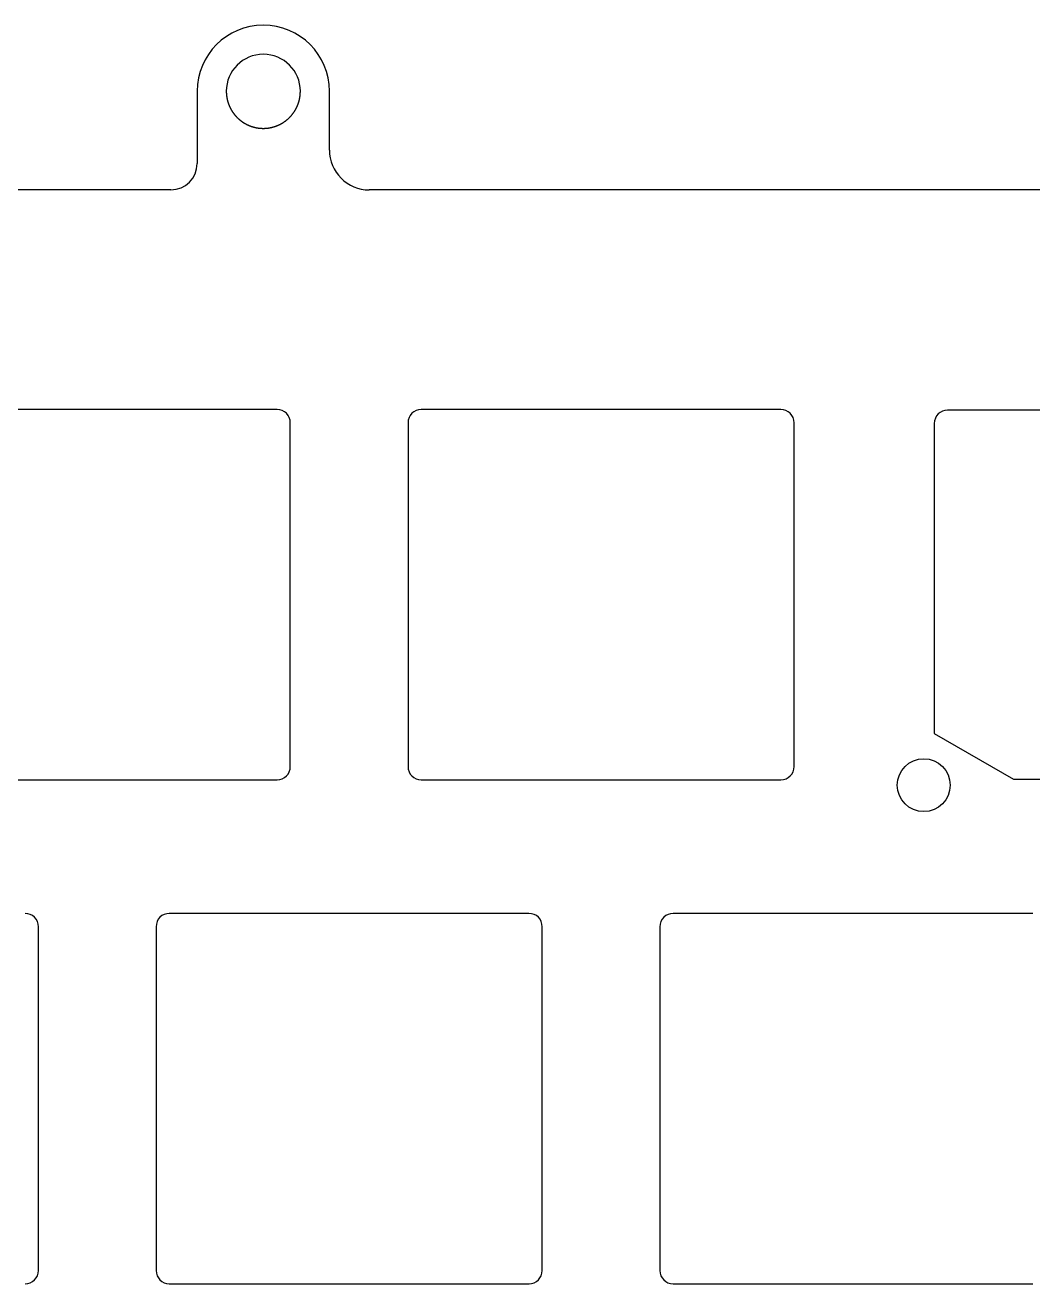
# Model space of a CAD drawing. Header units: millimetres. Extents: x -10 to 277, y -93 to 22.
# Drawn here: x 206.83 to 244.93, y -26.05 to 21.53 of the extents above; entities that cross this region are included whole.
import ezdxf

# ---------------------------------------------------------------- set-up
doc = ezdxf.new("R2010")
doc.units = ezdxf.units.MM
doc.layers.get('0').update_dxf_attribs({"linetype": 'CONTINUOUS'})
doc.layers.add('Edge.Cuts', color=53, linetype='CONTINUOUS', true_color=0xc8a339)

msp = doc.modelspace()

# ---------------------------------------------------------------- linework, layer by layer
msp.add_lwpolyline([(241.2, 6.475), (241.2, -5.243), (244.2, -6.975), (270.2, -6.975), (273.2, -5.243), (273.2, 6.475, 0.414213562), (272.7, 6.975), (241.7, 6.975, 0.414212391)], format="xyb", close=True)
msp.add_circle((240.8, -7.2), 1)
at = {"layer": 'Edge.Cuts', "linetype": 'CONTINUOUS'}
for p, q in [((213.3295, 19.025023), (213.3295, 16.3)), ((214.4295, 19.025023), (214.42951, 19.019647)), ((214.42951, 19.019647), (214.42954, 19.01425)), ((214.42954, 19.01425), (214.429591, 19.008887)), ((214.429591, 19.008887), (214.429661, 19.003504)), ((214.429661, 19.003504), (214.429752, 18.998153)), ((214.429752, 18.998153), (214.429863, 18.992783)), ((214.429863, 18.992783), (214.429993, 18.987445)), ((214.429993, 18.987445), (214.430145, 18.982086)), ((214.430145, 18.982086), (214.430315, 18.976759)), ((214.430315, 18.976759), (214.430506, 18.971413)), ((214.430506, 18.971413), (214.430717, 18.966096)), ((214.430717, 18.966096), (214.430948, 18.960761)), ((214.430948, 18.960761), (214.431198, 18.955454)), ((214.431198, 18.955454), (214.43147, 18.950129)), ((214.43147, 18.950129), (214.43176, 18.944832)), ((214.43176, 18.944832), (214.432071, 18.939518)), ((214.432071, 18.939518), (214.432401, 18.93423)), ((214.432401, 18.93423), (214.432752, 18.928925)), ((214.432752, 18.928925), (214.433122, 18.923646)), ((214.433122, 18.923646), (214.433513, 18.91835)), ((214.433513, 18.91835), (214.433922, 18.913079)), ((214.433922, 18.913079), (214.434353, 18.907792)), ((214.434353, 18.907792), (214.434802, 18.902529)), ((214.434802, 18.902529), (214.435273, 18.89725)), ((214.435273, 18.89725), (214.435762, 18.891994)), ((214.435762, 18.891994), (214.436272, 18.886723)), ((214.436272, 18.886723), (214.436801, 18.881475)), ((214.436801, 18.881475), (214.437351, 18.876212)), ((214.437351, 18.876212), (214.437919, 18.87097)), ((214.437919, 18.87097), (214.43851, 18.865714)), ((214.43851, 18.865714), (214.439117, 18.86048)), ((214.439117, 18.86048), (214.439747, 18.85523)), ((214.439747, 18.85523), (214.440395, 18.850002)), ((214.440395, 18.850002), (214.441065, 18.844759)), ((214.441065, 18.844759), (214.441752, 18.839537)), ((214.441752, 18.839537), (214.442462, 18.8343)), ((214.442462, 18.8343), (214.443189, 18.829084)), ((214.443189, 18.829084), (214.443939, 18.823854)), ((214.443939, 18.823854), (214.444706, 18.818643)), ((214.444706, 18.818643), (214.445495, 18.813418)), ((214.445495, 18.813418), (214.446302, 18.808212)), ((214.446302, 18.808212), (214.447131, 18.802993)), ((214.447131, 18.802993), (214.447978, 18.797793)), ((214.447978, 18.797793), (214.448848, 18.792579)), ((214.448848, 18.792579), (214.449734, 18.787383)), ((214.449734, 18.787383), (214.450644, 18.782174)), ((214.450644, 18.782174), (214.45157, 18.776983)), ((214.45157, 18.776983), (214.45252, 18.771779)), ((214.45252, 18.771779), (214.453486, 18.766592)), ((214.453486, 18.766592), (214.454476, 18.761393)), ((214.454476, 18.761393), (214.455483, 18.75621)), ((214.455483, 18.75621), (214.456512, 18.751016)), ((214.456512, 18.751016), (214.457559, 18.745837)), ((214.457559, 18.745837), (214.458629, 18.740646)), ((214.458629, 18.740646), (214.459716, 18.735471)), ((214.459716, 18.735471), (214.460827, 18.730285)), ((214.460827, 18.730285), (214.461954, 18.725113)), ((214.461954, 18.725113), (214.463105, 18.719931)), ((214.463105, 18.719931), (214.464272, 18.714763)), ((214.464272, 18.714763), (214.465463, 18.709584)), ((214.465463, 18.709584), (214.466672, 18.704419)), ((214.466672, 18.704419), (214.467903, 18.699244)), ((214.467903, 18.699244), (214.469152, 18.694082)), ((214.469152, 18.694082), (214.470424, 18.68891)), ((214.470424, 18.68891), (214.471714, 18.683751)), ((214.471714, 18.683751), (214.473026, 18.678582)), ((214.473026, 18.678582), (214.474357, 18.673427)), ((214.474357, 18.673427), (214.47571, 18.66826)), ((214.47571, 18.66826), (214.477081, 18.663107)), ((214.477081, 18.663107), (214.478476, 18.657944)), ((214.478476, 18.657944), (214.479887, 18.652793)), ((214.479887, 18.652793), (214.481323, 18.647633)), ((214.481323, 18.647633), (214.482776, 18.642484)), ((214.482776, 18.642484), (214.484252, 18.637326)), ((214.484252, 18.637326), (214.4855, 18.633023)), ((214.4855, 18.633023), (214.486993, 18.627938)), ((214.486993, 18.627938), (214.488511, 18.622844)), ((214.488511, 18.622844), (214.490043, 18.617769)), ((214.490043, 18.617769), (214.4916, 18.612685)), ((214.4916, 18.612685), (214.493171, 18.607621)), ((214.493171, 18.607621), (214.494766, 18.602548)), ((214.494766, 18.602548), (214.496376, 18.597495)), ((214.496376, 18.597495), (214.498009, 18.592433)), ((214.498009, 18.592433), (214.499657, 18.587392)), ((214.499657, 18.587392), (214.501329, 18.582343)), ((214.501329, 18.582343), (214.503016, 18.577314)), ((214.503016, 18.577314), (214.504726, 18.572277)), ((214.504726, 18.572277), (214.506451, 18.567261)), ((214.506451, 18.567261), (214.508199, 18.562238)), ((214.508199, 18.562238), (214.509961, 18.557235)), ((214.509961, 18.557235), (214.511748, 18.552225)), ((217.144921, 18.545775), (217.148499, 18.555716)), ((217.148499, 18.555716), (217.152002, 18.565684)), ((217.152002, 18.565684), (217.15543, 18.575677)), ((217.15543, 18.575677), (217.158783, 18.585696)), ((217.158783, 18.585696), (217.16206, 18.595739)), ((217.16206, 18.595739), (217.16526, 18.605804)), ((217.16526, 18.605804), (217.168384, 18.615891)), ((217.168384, 18.615891), (217.171431, 18.625999)), ((217.171431, 18.625999), (217.1735, 18.633023)), ((217.1735, 18.633023), (217.176451, 18.643284)), ((217.176451, 18.643284), (217.179321, 18.65355)), ((217.179321, 18.65355), (217.182109, 18.663819)), ((217.182109, 18.663819), (217.184816, 18.674092)), ((217.184816, 18.674092), (217.187442, 18.68437)), ((217.187442, 18.68437), (217.189987, 18.694653)), ((217.189987, 18.694653), (217.192451, 18.704941)), ((217.192451, 18.704941), (217.194835, 18.715235)), ((217.194835, 18.715235), (217.197138, 18.725534)), ((217.197138, 18.725534), (217.199361, 18.73584)), ((217.199361, 18.73584), (217.201505, 18.746152)), ((217.201505, 18.746152), (217.203568, 18.75647)), ((217.203568, 18.75647), (217.205552, 18.766796)), ((217.205552, 18.766796), (217.207456, 18.777129)), ((217.207456, 18.777129), (217.20928, 18.78747)), ((217.20928, 18.78747), (217.211026, 18.797819)), ((217.211026, 18.797819), (217.212692, 18.808177)), ((217.212692, 18.808177), (217.214279, 18.818543)), ((217.214279, 18.818543), (217.215787, 18.828919)), ((217.215787, 18.828919), (217.217216, 18.839305)), ((217.217216, 18.839305), (217.218567, 18.849701)), ((217.218567, 18.849701), (217.219838, 18.860108)), ((217.219838, 18.860108), (217.221031, 18.870527)), ((217.221031, 18.870527), (217.222146, 18.880957)), ((217.222146, 18.880957), (217.223181, 18.891399)), ((217.223181, 18.891399), (217.224139, 18.901855)), ((217.224139, 18.901855), (217.225017, 18.912324)), ((217.225017, 18.912324), (217.225817, 18.922807)), ((217.225817, 18.922807), (217.226539, 18.933305)), ((217.226539, 18.933305), (217.227182, 18.943818)), ((217.227182, 18.943818), (217.227747, 18.954348)), ((217.227747, 18.954348), (217.228233, 18.964895)), ((217.228233, 18.964895), (217.22864, 18.97546)), ((217.22864, 18.97546), (217.228969, 18.986044)), ((217.228969, 18.986044), (217.229219, 18.996647)), ((217.229219, 18.996647), (217.22939, 19.007272)), ((217.22939, 19.007272), (217.229482, 19.017919)), ((217.229482, 19.017919), (217.2295, 19.025023)), ((218.3295, 16.8), (218.3295, 19.025023)), ((214.511748, 18.552225), (214.513548, 18.547236)), ((214.513548, 18.547236), (214.515372, 18.542241)), ((214.515372, 18.542241), (214.517209, 18.537266)), ((214.517209, 18.537266), (214.519071, 18.532285)), ((214.519071, 18.532285), (214.520946, 18.527324)), ((214.520946, 18.527324), (214.522845, 18.522358)), ((214.522845, 18.522358), (214.524757, 18.517413)), ((214.524757, 18.517413), (214.526693, 18.512462)), ((214.526693, 18.512462), (214.528643, 18.507532)), ((214.528643, 18.507532), (214.530616, 18.502597)), ((214.530616, 18.502597), (214.532603, 18.497683)), ((214.532603, 18.497683), (214.534613, 18.492764)), ((214.534613, 18.492764), (214.536636, 18.487865)), ((214.536636, 18.487865), (214.538683, 18.482963)), ((214.538683, 18.482963), (214.540743, 18.478081)), ((214.540743, 18.478081), (214.542827, 18.473195)), ((214.542827, 18.473195), (214.544923, 18.468329)), ((214.544923, 18.468329), (214.547043, 18.46346)), ((214.547043, 18.46346), (214.549176, 18.458612)), ((214.549176, 18.458612), (214.551333, 18.45376)), ((214.551333, 18.45376), (214.553502, 18.448929)), ((214.553502, 18.448929), (214.555695, 18.444095)), ((214.555695, 18.444095), (214.5579, 18.439281)), ((214.5579, 18.439281), (214.560129, 18.434465)), ((214.560129, 18.434465), (214.562371, 18.429669)), ((214.562371, 18.429669), (214.564635, 18.42487)), ((214.564635, 18.42487), (214.566913, 18.420092)), ((214.566913, 18.420092), (214.569214, 18.415312)), ((214.569214, 18.415312), (214.571527, 18.410552)), ((214.571527, 18.410552), (214.573863, 18.405791)), ((214.573863, 18.405791), (214.576212, 18.401049)), ((214.576212, 18.401049), (214.578584, 18.396306)), ((214.578584, 18.396306), (214.580969, 18.391583)), ((214.580969, 18.391583), (214.583376, 18.386859)), ((214.583376, 18.386859), (214.585796, 18.382155)), ((214.585796, 18.382155), (214.58824, 18.37745)), ((214.58824, 18.37745), (214.590695, 18.372765)), ((214.590695, 18.372765), (214.593173, 18.368078)), ((214.593173, 18.368078), (214.595664, 18.363412)), ((214.595664, 18.363412), (214.598178, 18.358746)), ((214.598178, 18.358746), (214.600704, 18.354099)), ((214.600704, 18.354099), (214.603253, 18.349452)), ((214.603253, 18.349452), (214.605813, 18.344825)), ((214.605813, 18.344825), (214.608398, 18.340197)), ((214.608398, 18.340197), (214.610993, 18.335589)), ((214.610993, 18.335589), (214.613612, 18.330982)), ((214.613612, 18.330982), (214.616243, 18.326394)), ((214.616243, 18.326394), (214.618897, 18.321806)), ((214.618897, 18.321806), (214.621563, 18.317238)), ((214.621563, 18.317238), (214.624252, 18.31267)), ((214.624252, 18.31267), (214.626952, 18.308122)), ((214.626952, 18.308122), (214.629676, 18.303575)), ((214.629676, 18.303575), (214.632411, 18.299046)), ((214.632411, 18.299046), (214.63517, 18.294519)), ((214.63517, 18.294519), (214.63794, 18.290011)), ((214.63794, 18.290011), (214.640733, 18.285505)), ((214.640733, 18.285505), (214.643537, 18.281017)), ((214.643537, 18.281017), (214.646365, 18.276531)), ((214.646365, 18.276531), (214.649204, 18.272063)), ((214.649204, 18.272063), (214.652066, 18.267598)), ((214.652066, 18.267598), (214.65494, 18.263151)), ((214.65494, 18.263151), (214.657836, 18.258706)), ((214.657836, 18.258706), (214.660744, 18.25428)), ((214.660744, 18.25428), (214.663675, 18.249856)), ((214.663675, 18.249856), (214.666618, 18.24545)), ((214.666618, 18.24545), (214.669583, 18.241047)), ((214.669583, 18.241047), (214.67256, 18.236662)), ((214.67256, 18.236662), (214.67556, 18.23228)), ((214.67556, 18.23228), (214.678572, 18.227916)), ((214.678572, 18.227916), (214.681606, 18.223554)), ((214.681606, 18.223554), (214.684651, 18.219211)), ((214.684651, 18.219211), (214.68772, 18.214871)), ((214.68772, 18.214871), (214.6908, 18.210549)), ((214.6908, 18.210549), (214.693902, 18.20623)), ((214.693902, 18.20623), (214.697017, 18.201929)), ((214.697017, 18.201929), (214.700154, 18.19763)), ((214.700154, 18.19763), (214.703302, 18.19335)), ((214.703302, 18.19335), (214.706473, 18.189074)), ((214.706473, 18.189074), (214.7095, 18.185023)), ((214.7095, 18.185023), (214.712627, 18.18087)), ((214.712627, 18.18087), (214.715777, 18.17672)), ((214.715777, 18.17672), (214.718944, 18.172582)), ((214.718944, 18.172582), (214.722133, 18.168447)), ((214.722133, 18.168447), (214.725338, 18.164323)), ((214.725338, 18.164323), (214.728566, 18.160204)), ((214.728566, 18.160204), (214.73181, 18.156097)), ((214.73181, 18.156097), (214.735075, 18.151994)), ((214.735075, 18.151994), (214.738357, 18.147904)), ((214.738357, 18.147904), (214.74166, 18.143818)), ((214.74166, 18.143818), (214.744979, 18.139745)), ((214.744979, 18.139745), (214.74832, 18.135678)), ((214.74832, 18.135678), (214.751675, 18.131623)), ((214.751675, 18.131623), (214.755052, 18.127574)), ((214.755052, 18.127574), (214.758443, 18.123539)), ((214.758443, 18.123539), (214.761856, 18.11951)), ((214.761856, 18.11951), (214.765283, 18.115495)), ((214.765283, 18.115495), (214.768732, 18.111486)), ((214.768732, 18.111486), (214.772194, 18.107492)), ((214.772194, 18.107492), (214.775677, 18.103503)), ((214.775677, 18.103503), (214.779174, 18.09953)), ((214.779174, 18.09953), (214.782692, 18.095564)), ((214.782692, 18.095564), (214.786222, 18.091613)), ((214.786222, 18.091613), (214.789774, 18.087669)), ((214.789774, 18.087669), (214.793338, 18.083741)), ((214.793338, 18.083741), (214.796923, 18.079819)), ((214.796923, 18.079819), (214.80052, 18.075915)), ((216.855597, 18.072806), (216.862788, 18.080595)), ((216.862788, 18.080595), (216.869914, 18.08843)), ((216.869914, 18.08843), (216.876973, 18.096311)), ((216.876973, 18.096311), (216.883965, 18.104237)), ((216.883965, 18.104237), (216.890889, 18.112205)), ((216.890889, 18.112205), (216.897743, 18.120216)), ((216.897743, 18.120216), (216.904527, 18.128266)), ((216.904527, 18.128266), (216.911239, 18.136356)), ((216.911239, 18.136356), (216.917879, 18.144483)), ((216.917879, 18.144483), (216.924445, 18.152646)), ((216.924445, 18.152646), (216.930936, 18.160843)), ((216.930936, 18.160843), (216.937352, 18.169073)), ((216.937352, 18.169073), (216.943691, 18.177335)), ((216.943691, 18.177335), (216.9495, 18.185023)), ((216.9495, 18.185023), (216.95583, 18.19353)), ((216.95583, 18.19353), (216.962092, 18.202078)), ((216.962092, 18.202078), (216.968286, 18.210669)), ((216.968286, 18.210669), (216.974411, 18.2193)), ((216.974411, 18.2193), (216.980468, 18.227973)), ((216.980468, 18.227973), (216.986457, 18.236687)), ((216.986457, 18.236687), (216.992377, 18.245443)), ((216.992377, 18.245443), (216.998228, 18.254239)), ((216.998228, 18.254239), (217.004011, 18.263075)), ((217.004011, 18.263075), (217.009725, 18.271953)), ((217.009725, 18.271953), (217.015371, 18.28087)), ((217.015371, 18.28087), (217.020947, 18.289828)), ((217.020947, 18.289828), (217.026455, 18.298826)), ((217.026455, 18.298826), (217.031893, 18.307863)), ((217.031893, 18.307863), (217.037262, 18.31694)), ((217.037262, 18.31694), (217.042562, 18.326057)), ((217.042562, 18.326057), (217.047793, 18.335212)), ((217.047793, 18.335212), (217.052953, 18.344406)), ((217.052953, 18.344406), (217.058045, 18.353638)), ((217.058045, 18.353638), (217.063066, 18.362909)), ((217.063066, 18.362909), (217.068017, 18.372218)), ((217.068017, 18.372218), (217.072898, 18.381564)), ((217.072898, 18.381564), (217.077708, 18.390947)), ((217.077708, 18.390947), (217.082448, 18.400367)), ((217.082448, 18.400367), (217.087117, 18.409824)), ((217.087117, 18.409824), (217.091715, 18.419316)), ((217.091715, 18.419316), (217.096242, 18.428845)), ((217.096242, 18.428845), (217.100697, 18.438408)), ((217.100697, 18.438408), (217.105081, 18.448006)), ((217.105081, 18.448006), (217.109392, 18.457639)), ((217.109392, 18.457639), (217.113632, 18.467305)), ((217.113632, 18.467305), (217.117799, 18.477004)), ((217.117799, 18.477004), (217.121894, 18.486736)), ((217.121894, 18.486736), (217.125915, 18.4965)), ((217.125915, 18.4965), (217.129864, 18.506295)), ((217.129864, 18.506295), (217.133739, 18.516121)), ((217.133739, 18.516121), (217.13754, 18.525976)), ((217.13754, 18.525976), (217.141268, 18.535861)), ((217.141268, 18.535861), (217.144921, 18.545775)), ((214.80052, 18.075915), (214.804138, 18.072017)), ((214.804138, 18.072017), (214.807767, 18.068136)), ((214.807767, 18.068136), (214.811417, 18.064263)), ((214.811417, 18.064263), (214.815078, 18.060406)), ((214.815078, 18.060406), (214.81876, 18.056558)), ((214.81876, 18.056558), (214.822453, 18.052727)), ((214.822453, 18.052727), (214.826166, 18.048904)), ((214.826166, 18.048904), (214.829889, 18.045098)), ((214.829889, 18.045098), (214.833633, 18.041301)), ((214.833633, 18.041301), (214.837387, 18.037522)), ((214.837387, 18.037522), (214.841161, 18.033751)), ((214.841161, 18.033751), (214.844945, 18.029999)), ((214.844945, 18.029999), (214.848748, 18.026256)), ((214.848748, 18.026256), (214.852562, 18.022531)), ((214.852562, 18.022531), (214.856395, 18.018814)), ((214.856395, 18.018814), (214.860237, 18.015117)), ((214.860237, 18.015117), (214.864098, 18.011429)), ((214.864098, 18.011429), (214.867969, 18.00776)), ((214.867969, 18.00776), (214.871859, 18.004101)), ((214.871859, 18.004101), (214.875757, 18.000461)), ((214.875757, 18.000461), (214.879675, 17.99683)), ((214.879675, 17.99683), (214.883601, 17.993219)), ((214.883601, 17.993219), (214.887546, 17.989618)), ((214.887546, 17.989618), (214.891499, 17.986036)), ((214.891499, 17.986036), (214.895471, 17.982465)), ((214.895471, 17.982465), (214.899451, 17.978914)), ((214.899451, 17.978914), (214.903449, 17.975372)), ((214.903449, 17.975372), (214.907455, 17.971852)), ((214.907455, 17.971852), (214.911479, 17.968341)), ((214.911479, 17.968341), (214.915511, 17.964851)), ((214.915511, 17.964851), (214.91956, 17.961371)), ((214.91956, 17.961371), (214.923617, 17.957912)), ((214.923617, 17.957912), (214.927692, 17.954464)), ((214.927692, 17.954464), (214.931773, 17.951037)), ((214.931773, 17.951037), (214.935873, 17.94762)), ((214.935873, 17.94762), (214.939979, 17.944224)), ((214.939979, 17.944224), (214.944103, 17.94084)), ((214.944103, 17.94084), (214.948233, 17.937476)), ((214.948233, 17.937476), (214.95238, 17.934124)), ((214.95238, 17.934124), (214.956534, 17.930793)), ((214.956534, 17.930793), (214.960705, 17.927474)), ((214.960705, 17.927474), (214.964882, 17.924176)), ((214.964882, 17.924176), (214.969076, 17.920889)), ((214.969076, 17.920889), (214.973275, 17.917624)), ((214.973275, 17.917624), (214.977492, 17.914371)), ((214.977492, 17.914371), (214.981714, 17.911139)), ((214.981714, 17.911139), (214.985953, 17.907919)), ((214.985953, 17.907919), (214.990197, 17.904721)), ((214.990197, 17.904721), (214.994458, 17.901535)), ((214.994458, 17.901535), (214.998724, 17.89837)), ((214.998724, 17.89837), (215.003007, 17.895218)), ((215.003007, 17.895218), (215.007293, 17.892088)), ((215.007293, 17.892088), (215.011597, 17.88897)), ((215.011597, 17.88897), (215.015905, 17.885874)), ((215.015905, 17.885874), (215.02023, 17.882791)), ((215.02023, 17.882791), (215.024558, 17.879729)), ((215.024558, 17.879729), (215.028904, 17.876681)), ((215.028904, 17.876681), (215.033252, 17.873654)), ((215.033252, 17.873654), (215.037618, 17.87064)), ((215.037618, 17.87064), (215.041986, 17.867648)), ((215.041986, 17.867648), (215.046372, 17.86467)), ((215.046372, 17.86467), (215.05076, 17.861713)), ((215.05076, 17.861713), (215.055165, 17.858769)), ((215.055165, 17.858769), (215.059572, 17.855848)), ((215.059572, 17.855848), (215.063996, 17.85294)), ((215.063996, 17.85294), (215.068423, 17.850054)), ((215.068423, 17.850054), (215.072866, 17.847182)), ((215.072866, 17.847182), (215.077311, 17.844331)), ((215.077311, 17.844331), (215.081773, 17.841495)), ((215.081773, 17.841495), (215.086237, 17.83868)), ((215.086237, 17.83868), (215.090716, 17.83588)), ((215.090716, 17.83588), (215.095199, 17.833101)), ((215.095199, 17.833101), (215.099696, 17.830336)), ((215.099696, 17.830336), (215.104196, 17.827594)), ((215.104196, 17.827594), (215.108712, 17.824866)), ((215.108712, 17.824866), (215.113229, 17.822159)), ((215.113229, 17.822159), (215.117762, 17.819467)), ((215.117762, 17.819467), (215.122297, 17.816797)), ((215.122297, 17.816797), (215.126847, 17.814141)), ((215.126847, 17.814141), (215.131399, 17.811508)), ((215.131399, 17.811508), (215.135966, 17.808889)), ((215.135966, 17.808889), (215.140535, 17.806292)), ((215.140535, 17.806292), (215.145119, 17.803709)), ((215.145119, 17.803709), (215.149704, 17.801149)), ((215.149704, 17.801149), (215.154305, 17.798603)), ((215.154305, 17.798603), (215.158907, 17.79608)), ((215.158907, 17.79608), (215.163523, 17.793571)), ((215.163523, 17.793571), (215.170676, 17.789729)), ((215.170676, 17.789729), (215.17532, 17.787264)), ((215.17532, 17.787264), (215.179977, 17.784814)), ((215.179977, 17.784814), (215.184646, 17.78238)), ((215.184646, 17.78238), (215.189328, 17.779963)), ((215.189328, 17.779963), (215.194021, 17.777562)), ((215.194021, 17.777562), (215.198727, 17.775177)), ((215.198727, 17.775177), (215.203443, 17.77281)), ((215.203443, 17.77281), (215.208172, 17.770458)), ((215.208172, 17.770458), (215.212911, 17.768124)), ((215.212911, 17.768124), (215.217663, 17.765806)), ((215.217663, 17.765806), (215.222424, 17.763505)), ((215.222424, 17.763505), (215.227197, 17.761221)), ((215.227197, 17.761221), (215.231979, 17.758955)), ((215.231979, 17.758955), (215.236774, 17.756705)), ((215.236774, 17.756705), (215.241576, 17.754474)), ((215.241576, 17.754474), (215.246391, 17.752258)), ((215.246391, 17.752258), (215.251214, 17.750062)), ((215.251214, 17.750062), (215.256048, 17.747882)), ((215.256048, 17.747882), (215.26089, 17.74572)), ((215.26089, 17.74572), (215.265744, 17.743575)), ((215.265744, 17.743575), (215.270604, 17.74145)), ((215.270604, 17.74145), (215.275476, 17.73934)), ((215.275476, 17.73934), (215.280354, 17.737251)), ((215.280354, 17.737251), (215.285243, 17.735178)), ((215.285243, 17.735178), (215.290138, 17.733124)), ((215.290138, 17.733124), (215.295045, 17.731087)), ((215.295045, 17.731087), (215.299956, 17.72907)), ((215.299956, 17.72907), (215.304879, 17.72707)), ((215.304879, 17.72707), (215.309806, 17.72509)), ((215.309806, 17.72509), (215.314744, 17.723127)), ((215.314744, 17.723127), (215.319687, 17.721183)), ((215.319687, 17.721183), (215.32464, 17.719258)), ((215.32464, 17.719258), (215.329597, 17.717352)), ((215.329597, 17.717352), (215.334564, 17.715463)), ((215.334564, 17.715463), (215.339534, 17.713595)), ((215.339534, 17.713595), (215.344515, 17.711744)), ((215.344515, 17.711744), (215.349499, 17.709914)), ((215.349499, 17.709914), (215.354493, 17.708101)), ((215.354493, 17.708101), (215.359489, 17.706309)), ((215.359489, 17.706309), (215.364495, 17.704534)), ((215.364495, 17.704534), (215.369503, 17.70278)), ((215.369503, 17.70278), (215.37452, 17.701044)), ((215.37452, 17.701044), (215.379539, 17.699329)), ((215.379539, 17.699329), (215.384568, 17.697631)), ((215.384568, 17.697631), (215.389598, 17.695954)), ((215.389598, 17.695954), (215.394637, 17.694295)), ((215.394637, 17.694295), (215.399676, 17.692658)), ((215.399676, 17.692658), (215.404725, 17.691038)), ((215.404725, 17.691038), (215.409774, 17.689439)), ((215.409774, 17.689439), (215.414831, 17.687858)), ((215.414831, 17.687858), (215.419889, 17.686299)), ((215.419889, 17.686299), (215.424955, 17.684758)), ((215.424955, 17.684758), (215.430021, 17.683237)), ((215.430021, 17.683237), (215.435095, 17.681736)), ((215.435095, 17.681736), (215.440168, 17.680255)), ((215.440168, 17.680255), (215.445249, 17.678793)), ((215.445249, 17.678793), (215.450329, 17.677352)), ((215.450329, 17.677352), (215.455417, 17.67593)), ((215.455417, 17.67593), (215.460504, 17.674529)), ((215.460504, 17.674529), (215.465598, 17.673146)), ((215.465598, 17.673146), (215.47069, 17.671785)), ((215.47069, 17.671785), (215.47579, 17.670442)), ((215.47579, 17.670442), (215.484884, 17.6681)), ((215.484884, 17.6681), (215.495077, 17.665553)), ((215.495077, 17.665553), (215.505303, 17.663079)), ((215.505303, 17.663079), (215.515561, 17.660681)), ((215.515561, 17.660681), (215.525849, 17.658358)), ((215.525849, 17.658358), (215.536165, 17.65611)), ((215.536165, 17.65611), (215.546509, 17.653938)), ((215.546509, 17.653938), (215.556878, 17.651842)), ((215.556878, 17.651842), (215.562072, 17.650823)), ((215.562072, 17.650823), (215.567272, 17.649824)), ((215.567272, 17.649824), (215.572477, 17.648843)), ((215.572477, 17.648843), (215.577688, 17.647882)), ((215.577688, 17.647882), (215.582904, 17.64694)), ((215.582904, 17.64694), (215.588126, 17.646018)), ((215.588126, 17.646018), (215.593352, 17.645115)), ((215.593352, 17.645115), (215.598583, 17.644232)), ((215.598583, 17.644232), (215.603819, 17.643368)), ((215.603819, 17.643368), (215.609059, 17.642523)), ((215.609059, 17.642523), (215.614303, 17.641698)), ((215.614303, 17.641698), (215.619551, 17.640893)), ((215.619551, 17.640893), (215.624803, 17.640108)), ((215.624803, 17.640108), (215.630059, 17.639342)), ((215.630059, 17.639342), (215.635318, 17.638596)), ((215.635318, 17.638596), (215.64058, 17.637869)), ((215.64058, 17.637869), (215.645845, 17.637163)), ((215.645845, 17.637163), (215.651114, 17.636476)), ((215.651114, 17.636476), (215.656384, 17.635809)), ((215.656384, 17.635809), (215.661658, 17.635162)), ((215.661658, 17.635162), (215.666933, 17.634535)), ((215.666933, 17.634535), (215.672212, 17.633927)), ((215.672212, 17.633927), (215.677491, 17.63334)), ((215.677491, 17.63334), (215.682773, 17.632773)), ((215.682773, 17.632773), (215.688055, 17.632225)), ((215.688055, 17.632225), (215.69334, 17.631697)), ((215.69334, 17.631697), (215.698625, 17.63119)), ((215.698625, 17.63119), (215.703913, 17.630702)), ((215.703913, 17.630702), (215.709199, 17.630235)), ((215.709199, 17.630235), (215.714488, 17.629787)), ((215.714488, 17.629787), (215.719776, 17.62936)), ((215.719776, 17.62936), (215.725066, 17.628953)), ((215.725066, 17.628953), (215.730353, 17.628565)), ((215.730353, 17.628565), (215.735643, 17.628198)), ((215.735643, 17.628198), (215.740931, 17.627851)), ((215.740931, 17.627851), (215.74622, 17.627524)), ((215.74622, 17.627524), (215.751506, 17.627217)), ((215.751506, 17.627217), (215.756794, 17.62693)), ((215.756794, 17.62693), (215.762078, 17.626663)), ((215.762078, 17.626663), (215.767364, 17.626417)), ((215.767364, 17.626417), (215.772646, 17.62619)), ((215.772646, 17.62619), (215.777929, 17.625984)), ((215.777929, 17.625984), (215.783207, 17.625797)), ((215.783207, 17.625797), (215.788486, 17.625631)), ((215.788486, 17.625631), (215.793761, 17.625485)), ((215.793761, 17.625485), (215.799036, 17.625359)), ((215.799036, 17.625359), (215.804306, 17.625253)), ((215.804306, 17.625253), (215.809576, 17.625167)), ((215.809576, 17.625167), (215.814841, 17.625101)), ((215.814841, 17.625101), (215.820106, 17.625055)), ((215.820106, 17.625055), (215.8295, 17.625023)), ((215.8295, 17.625023), (215.840005, 17.625063)), ((215.840005, 17.625063), (215.850522, 17.625183)), ((215.850522, 17.625183), (215.86105, 17.625383)), ((215.86105, 17.625383), (215.871588, 17.625663)), ((215.871588, 17.625663), (215.882135, 17.626024)), ((215.882135, 17.626024), (215.892689, 17.626464)), ((215.892689, 17.626464), (215.903249, 17.626985)), ((215.903249, 17.626985), (215.913813, 17.627586)), ((215.913813, 17.627586), (215.92438, 17.628268)), ((215.92438, 17.628268), (215.934949, 17.629029)), ((215.934949, 17.629029), (215.945518, 17.629871)), ((215.945518, 17.629871), (215.956085, 17.630793)), ((215.956085, 17.630793), (215.966649, 17.631795)), ((215.966649, 17.631795), (215.97721, 17.632877)), ((215.97721, 17.632877), (215.987764, 17.634038)), ((215.987764, 17.634038), (215.998311, 17.635279)), ((215.998311, 17.635279), (216.00885, 17.6366)), ((216.00885, 17.6366), (216.019378, 17.638)), ((216.019378, 17.638), (216.029894, 17.639479)), ((216.029894, 17.639479), (216.040397, 17.641037)), ((216.040397, 17.641037), (216.050885, 17.642674)), ((216.050885, 17.642674), (216.061357, 17.644389)), ((216.061357, 17.644389), (216.066587, 17.645276)), ((216.066587, 17.645276), (216.071812, 17.646182)), ((216.071812, 17.646182), (216.077032, 17.647108)), ((216.077032, 17.647108), (216.082247, 17.648053)), ((216.082247, 17.648053), (216.087456, 17.649018)), ((216.087456, 17.649018), (216.092661, 17.650002)), ((216.092661, 17.650002), (216.09786, 17.651005)), ((216.09786, 17.651005), (216.103053, 17.652027)), ((216.103053, 17.652027), (216.10824, 17.653069)), ((216.10824, 17.653069), (216.113421, 17.65413)), ((216.113421, 17.65413), (216.118595, 17.65521)), ((216.118595, 17.65521), (216.123764, 17.656309)), ((216.123764, 17.656309), (216.128925, 17.657427)), ((216.128925, 17.657427), (216.13408, 17.658564)), ((216.13408, 17.658564), (216.139227, 17.65972)), ((216.139227, 17.65972), (216.144367, 17.660895)), ((216.144367, 17.660895), (216.1495, 17.662088)), ((216.1495, 17.662088), (216.154626, 17.663301)), ((216.154626, 17.663301), (216.159743, 17.664532)), ((216.159743, 17.664532), (216.164852, 17.665782)), ((216.164852, 17.665782), (216.174115, 17.6681)), ((216.174115, 17.6681), (216.184295, 17.670727)), ((216.184295, 17.670727), (216.194466, 17.673433)), ((216.194466, 17.673433), (216.204625, 17.67622)), ((216.204625, 17.67622), (216.214773, 17.679085)), ((216.214773, 17.679085), (216.224906, 17.682031)), ((216.224906, 17.682031), (216.235026, 17.685055)), ((216.235026, 17.685055), (216.245129, 17.688157)), ((216.245129, 17.688157), (216.255216, 17.691338)), ((216.255216, 17.691338), (216.265285, 17.694597)), ((216.265285, 17.694597), (216.275334, 17.697934)), ((216.275334, 17.697934), (216.285363, 17.701349)), ((216.285363, 17.701349), (216.295371, 17.70484)), ((216.295371, 17.70484), (216.305355, 17.708408)), ((216.305355, 17.708408), (216.315315, 17.712052)), ((216.315315, 17.712052), (216.325249, 17.715771)), ((216.325249, 17.715771), (216.335156, 17.719566)), ((216.335156, 17.719566), (216.345035, 17.723436)), ((216.345035, 17.723436), (216.354885, 17.72738)), ((216.354885, 17.72738), (216.364704, 17.731397)), ((216.364704, 17.731397), (216.374491, 17.735488)), ((216.374491, 17.735488), (216.384244, 17.739651)), ((216.384244, 17.739651), (216.393962, 17.743886)), ((216.393962, 17.743886), (216.403644, 17.748193)), ((216.403644, 17.748193), (216.413288, 17.75257)), ((216.413288, 17.75257), (216.422893, 17.757017)), ((216.422893, 17.757017), (216.432458, 17.761534)), ((216.432458, 17.761534), (216.441981, 17.766119)), ((216.441981, 17.766119), (216.451461, 17.770772)), ((216.451461, 17.770772), (216.460896, 17.775492)), ((216.460896, 17.775492), (216.470285, 17.780279)), ((216.470285, 17.780279), (216.479626, 17.785131)), ((216.479626, 17.785131), (216.488323, 17.789729)), ((216.488323, 17.789729), (216.49754, 17.79469)), ((216.49754, 17.79469), (216.506724, 17.799724)), ((216.506724, 17.799724), (216.515877, 17.804831)), ((216.515877, 17.804831), (216.524995, 17.810011)), ((216.524995, 17.810011), (216.534081, 17.815264)), ((216.534081, 17.815264), (216.543132, 17.82059)), ((216.543132, 17.82059), (216.552149, 17.825987)), ((216.552149, 17.825987), (216.561131, 17.831457)), ((216.561131, 17.831457), (216.570077, 17.836998)), ((216.570077, 17.836998), (216.578987, 17.842611)), ((216.578987, 17.842611), (216.587861, 17.848295)), ((216.587861, 17.848295), (216.596697, 17.85405)), ((216.596697, 17.85405), (216.605495, 17.859876)), ((216.605495, 17.859876), (216.614255, 17.865772)), ((216.614255, 17.865772), (216.622976, 17.871738)), ((216.622976, 17.871738), (216.631657, 17.877773)), ((216.631657, 17.877773), (216.640297, 17.883877)), ((216.640297, 17.883877), (216.648897, 17.89005)), ((216.648897, 17.89005), (216.657455, 17.896292)), ((216.657455, 17.896292), (216.665971, 17.902601)), ((216.665971, 17.902601), (216.674444, 17.908978)), ((216.674444, 17.908978), (216.682873, 17.915421)), ((216.682873, 17.915421), (216.691257, 17.921931)), ((216.691257, 17.921931), (216.699597, 17.928507)), ((216.699597, 17.928507), (216.70789, 17.935148)), ((216.70789, 17.935148), (216.716136, 17.941854)), ((216.716136, 17.941854), (216.724335, 17.948624)), ((216.724335, 17.948624), (216.732485, 17.955458)), ((216.732485, 17.955458), (216.740587, 17.962354)), ((216.740587, 17.962354), (216.748638, 17.969313)), ((216.748638, 17.969313), (216.756638, 17.976333)), ((216.756638, 17.976333), (216.764586, 17.983413)), ((216.764586, 17.983413), (216.772482, 17.990554)), ((216.772482, 17.990554), (216.780325, 17.997754)), ((216.780325, 17.997754), (216.788112, 18.005012)), ((216.788112, 18.005012), (216.795845, 18.012328)), ((216.795845, 18.012328), (216.803521, 18.0197)), ((216.803521, 18.0197), (216.81114, 18.027128)), ((216.81114, 18.027128), (216.818701, 18.03461)), ((216.818701, 18.03461), (216.826202, 18.042146)), ((216.826202, 18.042146), (216.833644, 18.049735)), ((216.833644, 18.049735), (216.841024, 18.057375)), ((216.841024, 18.057375), (216.848342, 18.065066)), ((216.848342, 18.065066), (216.855597, 18.072806)), ((212.3295, 15.3), (54.3705, 15.3)), ((270.6, 15.3), (219.8295, 15.3)), ((216.35, 7), (202.75, 7)), ((235.4, 7), (221.8, 7)), ((216.85, -6.5), (216.85, 6.5)), ((221.3, 6.5), (221.3, -6.5)), ((235.9, -6.5), (235.9, 6.5)), ((202.75, -7), (216.35, -7)), ((221.8, -7), (235.4, -7)), ((225.875, -12.05), (212.275, -12.05)), ((244.925, -12.05), (231.325, -12.05)), ((207.325, -25.55), (207.325, -12.55)), ((211.775, -12.55), (211.775, -25.55)), ((226.375, -25.55), (226.375, -12.55)), ((230.825, -12.55), (230.825, -25.55)), ((212.275, -26.05), (225.875, -26.05)), ((231.325, -26.05), (244.925, -26.05))]:
    msp.add_line(p, q, dxfattribs=at)
at = {"layer": 'Edge.Cuts'}
for centre, radius, start, end in [((215.8295, 19.025023), 2.5, 0, 180), ((215.8295, 19.025023), 1.4, 0, 180), ((219.829499, 16.799999), 1.499999, -180.0000382, -89.9999618), ((212.329497, 16.300003), 1.000003, -89.9998281, -0.0001719), ((216.350038, 6.500044), 0.499956, -0.0050424, 90.0043549), ((221.800038, 6.500044), 0.500038, -269.9956451, -179.9949583), ((235.400038, 6.500044), 0.499956, -0.0050424, 90.0043549), ((216.350038, -6.499956), 0.499962, -90.0043541, -0.0050424), ((221.800038, -6.499956), 0.500044, -179.9949583, -90.0043541), ((235.400038, -6.499956), 0.499962, -90.0043541, -0.0050424), ((206.825038, -12.549956), 0.499956, -0.0050424, 90.0043549), ((212.275038, -12.549956), 0.500038, -269.9956451, -179.9949583), ((225.875038, -12.549956), 0.499956, -0.0050424, 90.0043549), ((231.325038, -12.549956), 0.500038, -269.9956451, -179.9949583), ((206.825038, -25.549956), 0.499962, -90.0043541, -0.0050424), ((212.275038, -25.549956), 0.500044, -179.9949583, -90.0043541), ((225.875038, -25.549956), 0.499962, -90.0043541, -0.0050424), ((231.325038, -25.549956), 0.500044, -179.9949583, -90.0043541)]:
    msp.add_arc(centre, radius, start, end, dxfattribs=at)

doc.saveas('drawing.dxf')
